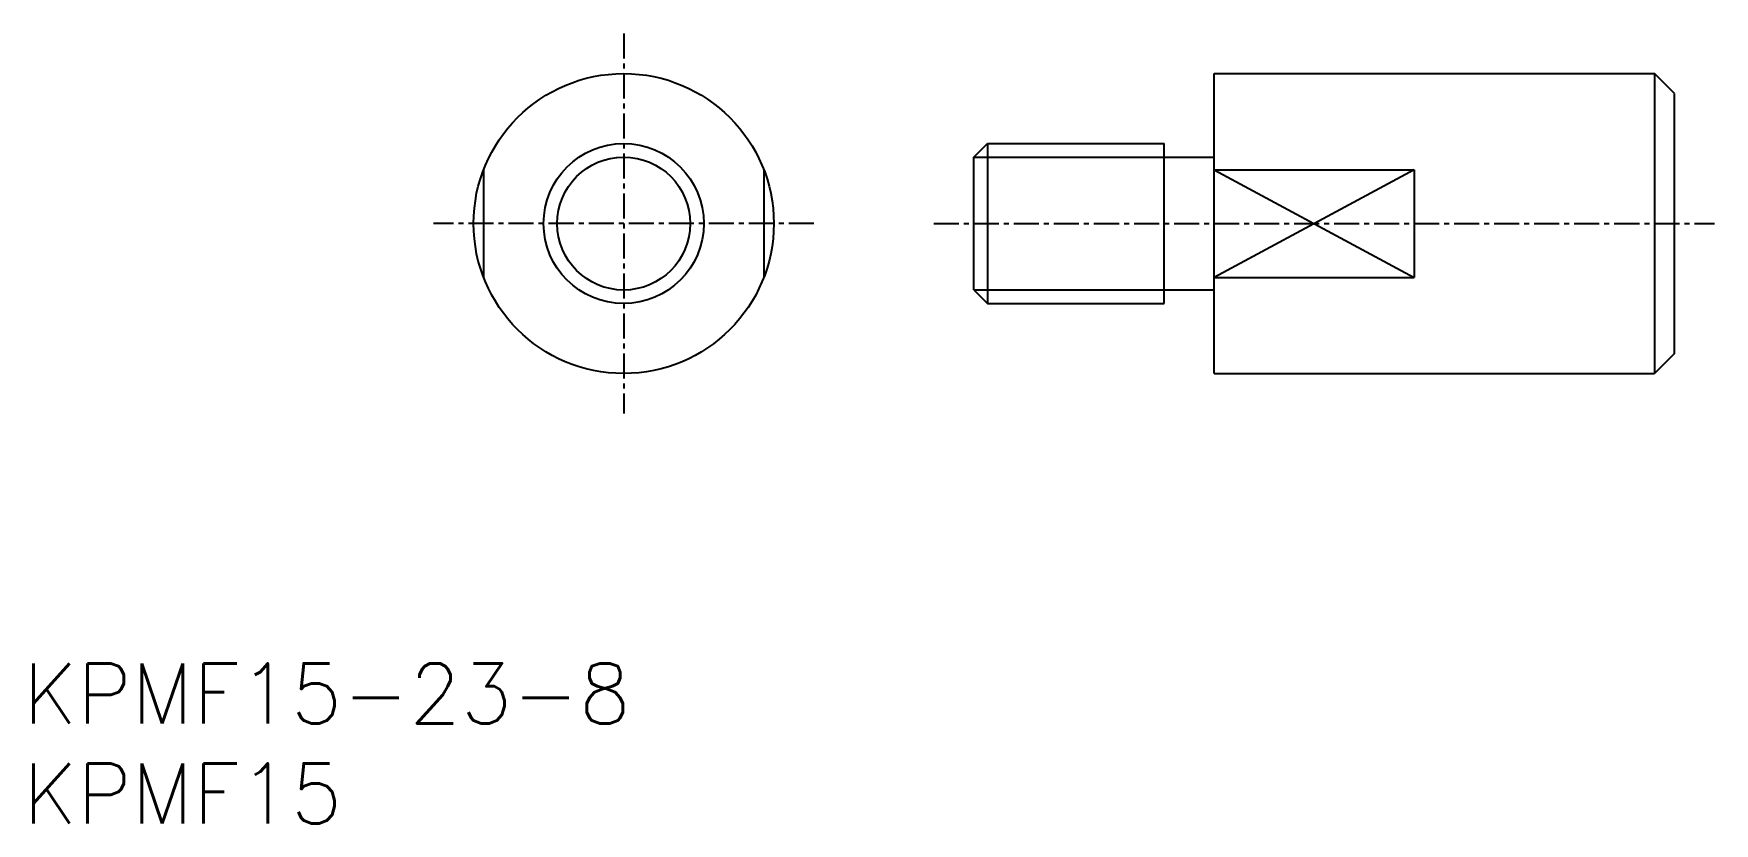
# Model space of a CAD drawing. Extents: x 0.5 to 84.5, y 0 to 39.5.
import ezdxf

# ---------------------------------------------------------------- set-up
doc = ezdxf.new("R2010")
doc.units = 0
doc.linetypes.add('CENTER', pattern=[2, 1.25, -0.25, 0.25, -0.25])
doc.layers.get('0').update_dxf_attribs({"linetype": 'CONTINUOUS'})
doc.layers.add('CENTER', color=1, linetype='CENTER')
doc.styles.get("Standard").update_dxf_attribs({"font": 'txt.shx'})

# ---------------------------------------------------------------- blocks, each defined once
blk = doc.blocks.new('*U15')
at = {"color": 7, "linetype": 'CONTINUOUS'}
blk.add_text('KPMF15', height=3, dxfattribs=at).set_placement((0, 0))
blk = doc.blocks.new('*U16')
at = {"color": 7, "linetype": 'CONTINUOUS'}
blk.add_text('KPMF15-23-8', height=3, dxfattribs=at).set_placement((0, 5))

msp = doc.modelspace()

# ---------------------------------------------------------------- linework, layer by layer
at = {"color": 7, "linetype": 'CONTINUOUS'}
for p, q in [((59.5, 37.5), (81.5, 37.5)), ((59.5, 22.5), (59.5, 37.5)), ((82.5, 36.5), (81.5, 37.5)), ((81.5, 37.5), (81.5, 22.5)), ((82.5, 23.5), (82.5, 36.5)), ((47.5, 33.324), (48.176, 34)), ((48.176, 34), (48.176, 26)), ((48.176, 34), (57, 34)), ((57, 26), (57, 34)), ((47.5, 26.677), (47.5, 33.324)), ((57, 33.324), (59.5, 33.324)), ((23, 32.693), (23, 27.307)), ((37, 32.693), (37, 27.307)), ((59.5, 32.693), (69.5, 32.693)), ((59.5, 32.693), (69.5, 27.307)), ((69.5, 32.693), (59.5, 27.307)), ((69.5, 32.693), (69.5, 27.307)), ((59.5, 27.307), (69.5, 27.307)), ((47.5, 26.677), (48.176, 26)), ((57, 26.677), (59.5, 26.677)), ((48.176, 26), (57, 26)), ((82.5, 23.5), (81.5, 22.5)), ((59.5, 22.5), (81.5, 22.5))]:
    msp.add_line(p, q, dxfattribs=at)
at = {"color": 3, "linetype": 'CONTINUOUS'}
for p, q in [((47.5, 33.324), (57, 33.324)), ((47.5, 26.677), (57, 26.677))]:
    msp.add_line(p, q, dxfattribs=at)
at = {"color": 7, "linetype": 'CONTINUOUS'}
for radius in [7.5, 3.324]:
    msp.add_circle((30, 30), radius, dxfattribs=at)
at = {"color": 3, "linetype": 'CONTINUOUS'}
msp.add_circle((30, 30), 4, dxfattribs=at)
at = {"layer": 'CENTER', "color": 1, "linetype": 'CENTER'}
for p, q in [((30, 39.5), (30, 20.5)), ((39.5, 30), (20.5, 30)), ((45.5, 30), (84.5, 30))]:
    msp.add_line(p, q, dxfattribs=at)

# ---------------------------------------------------------------- block references
at = {"color": 7, "linetype": 'CONTINUOUS'}
for name in ['*U16', '*U15']:
    msp.add_blockref(name, (0, 0), dxfattribs=at)

doc.saveas('drawing.dxf')
